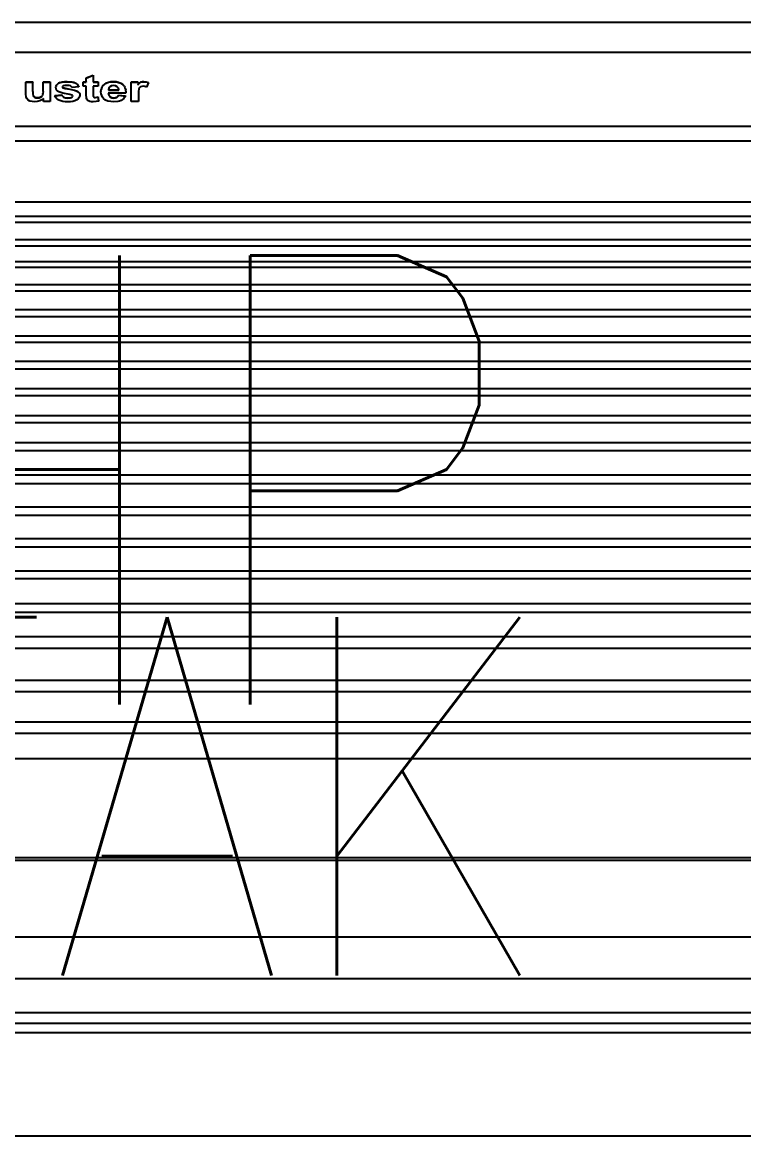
# Model space of a CAD drawing. Header units: inches. Extents: x -86208230 to 200276, y 9267 to 1246656.
# Drawn here: x 123849 to 124554, y 54973 to 56060 of the extents above; entities that cross this region are included whole.
import ezdxf
from ezdxf.enums import TextEntityAlignment as Align

# ---------------------------------------------------------------- set-up
doc = ezdxf.new("R2010")
doc.units = ezdxf.units.IN
doc.header["$MEASUREMENT"] = 0
doc.layers.add('Edges', color=7, linetype='Continuous')
doc.layers.add('partition', color=8, linetype='Continuous')
doc.layers.add('t3', color=8, linetype='Continuous', lineweight=25)
doc.styles.add('LAILA', font='romans.shx', dxfattribs={"width": 0.85})

# ---------------------------------------------------------------- blocks, each defined once
blk = doc.blocks.new('1.0HP AIR CONDITION')
for p, q in [((-1478.9, 93.4), (1478.9, 93.4)), ((1478.9, 52.1), (-1478.9, 52.1))]:
    blk.add_line(p, q)
at = {"layer": 'Edges'}
for p, q in [((-1478.9, 985.9), (1478.9, 985.9)), ((-1478.9, 956.6), (1478.9, 956.6)), ((49.3, 927.8), (56.2, 927.8)), ((49.3, 927.8), (49.3, 927.5)), ((49.3, 927.5), (56.2, 927.5)), ((49.3, 915.6), (49.3, 927.5)), ((56.2, 927.8), (56.2, 927.5)), ((56.2, 918.8), (56.2, 927.5)), ((66.1, 927.8), (73, 927.8)), ((66.1, 927.8), (66.1, 927.5)), ((66.1, 927.5), (73, 927.5)), ((66.1, 919.5), (66.1, 927.5)), ((73, 927.8), (73, 927.5)), ((73, 927.5), (73, 908.6)), ((78.8, 923.6), (79.3, 924.4)), ((80.1, 925.6), (79.3, 924.6)), ((79.3, 924.4), (80.2, 925.4)), ((79.3, 924.6), (79.3, 924.4)), ((80.1, 925.6), (80.5, 925.9)), ((80.1, 925.6), (80.2, 925.4)), ((80.2, 925.4), (81.3, 926.3)), ((80.5, 925.9), (81.3, 926.5)), ((82.8, 927.2), (81.3, 926.5)), ((81.3, 926.3), (82.8, 927)), ((81.3, 926.5), (81.3, 926.3)), ((82.8, 927.2), (84.7, 927.8)), ((82.8, 927), (84.7, 927.5)), ((82.8, 927.2), (82.8, 927)), ((84.7, 927.8), (87, 928.1)), ((84.7, 927.5), (87, 927.8)), ((84.7, 927.8), (84.7, 927.5)), ((85.8, 923.8), (85.2, 923.3)), ((87.4, 924.2), (85.8, 923.8)), ((87, 928.1), (89.6, 928.2)), ((87, 928.1), (87, 927.8)), ((87, 927.8), (89.6, 927.9)), ((89.7, 924.3), (87.4, 924.2)), ((89.6, 928.2), (94.3, 927.9)), ((89.6, 927.9), (94.3, 927.6)), ((91.6, 924.2), (89.7, 924.3)), ((93, 923.8), (91.6, 924.2)), ((94.3, 927.9), (96.1, 927.5)), ((94.3, 927.6), (96.1, 927.2)), ((96.1, 927.5), (97.5, 926.9)), ((96.1, 927.5), (96.1, 927.2)), ((96.1, 927.2), (97.5, 926.7)), ((97.5, 926.9), (97.5, 926.7)), ((97.5, 926.9), (98.7, 926.2)), ((97.5, 926.7), (98.7, 926)), ((98.7, 926.2), (98.7, 926)), ((99.5, 925.6), (98.7, 926.2)), ((98.7, 926), (99.7, 925.1)), ((99.5, 925.6), (99.7, 925.4)), ((99.7, 925.4), (99.7, 925.1)), ((101.1, 923.2), (99.7, 925.4)), ((99.7, 925.1), (101.1, 923.2)), ((105.2, 927.8), (108.3, 927.8)), ((105.2, 927.8), (105.2, 927.5)), ((105.2, 927.5), (108.3, 927.5)), ((105.2, 923.5), (105.2, 927.5)), ((108.3, 931.5), (115.2, 934.4)), ((108.3, 931.3), (115.2, 934.2)), ((108.3, 931.5), (108.3, 931.3)), ((108.3, 927.8), (108.3, 931.3)), ((108.3, 927.8), (108.3, 927.5)), ((115.2, 934.4), (115.2, 934.2)), ((115.2, 934.2), (115.2, 927.8)), ((115.2, 927.8), (119.9, 927.8)), ((115.2, 927.8), (115.2, 927.5)), ((115.2, 927.5), (119.9, 927.5)), ((119.9, 927.8), (119.9, 927.5)), ((119.9, 927.5), (119.9, 923.5)), ((124.1, 923.2), (124.6, 923.8)), ((126.1, 925.5), (124.6, 924.1)), ((124.6, 923.8), (126.1, 925.3)), ((124.6, 924.1), (124.6, 923.8)), ((127.9, 926.7), (126.1, 925.5)), ((126.1, 925.3), (127.9, 926.4)), ((126.1, 925.5), (126.1, 925.3)), ((127.9, 926.7), (129.9, 927.5)), ((127.9, 926.4), (129.9, 927.3)), ((127.9, 926.7), (127.9, 926.4)), ((129.9, 927.5), (132.2, 928)), ((129.9, 927.3), (132.2, 927.8)), ((129.9, 927.5), (129.9, 927.3)), ((133, 923.8), (131.3, 922.9)), ((132.2, 928), (134.6, 928.2)), ((132.2, 928), (132.2, 927.8)), ((132.2, 927.8), (134.6, 927.9)), ((135.1, 924.1), (133, 923.8)), ((134.6, 928.2), (137.4, 928)), ((134.6, 928.2), (134.6, 927.9)), ((134.6, 927.9), (137.4, 927.8)), ((137, 923.8), (135.1, 924.1)), ((138.6, 923), (137, 923.8)), ((137.4, 928), (139.8, 927.5)), ((137.4, 928), (137.4, 927.8)), ((137.4, 927.8), (139.8, 927.2)), ((139.8, 927.5), (139.8, 927.2)), ((139.8, 927.5), (142, 926.6)), ((139.8, 927.2), (142, 926.4)), ((142, 926.6), (142, 926.4)), ((142, 926.6), (143.8, 925.4)), ((142, 926.4), (143.8, 925.1)), ((143.8, 925.4), (143.8, 925.1)), ((145.3, 923.8), (143.8, 925.4)), ((143.8, 925.1), (145.3, 923.6)), ((145.3, 923.8), (145.3, 923.6)), ((152.3, 927.8), (158.7, 927.8)), ((152.3, 927.8), (152.3, 927.5)), ((152.3, 927.5), (158.7, 927.5)), ((152.3, 908.6), (152.3, 927.5)), ((158.7, 927.8), (158.7, 927.5)), ((158.7, 927.5), (158.9, 925.2)), ((158.7, 924.8), (160.3, 926.4)), ((158.7, 925.1), (158.9, 925.2)), ((158.7, 925.1), (158.7, 924.8)), ((160.3, 926.6), (158.9, 925.2)), ((160.3, 926.6), (161.7, 927.6)), ((160.3, 926.4), (161.7, 927.3)), ((160.3, 926.6), (160.3, 926.4)), ((161.7, 927.6), (163.1, 928)), ((161.7, 927.3), (163.1, 927.8)), ((161.7, 927.6), (161.7, 927.3)), ((163.1, 928), (164.6, 928.2)), ((163.1, 928), (163.1, 927.8)), ((163.1, 927.8), (164.6, 927.9)), ((164.6, 928.2), (166.9, 927.9)), ((164.6, 928.2), (164.6, 927.9)), ((164.6, 927.9), (166.9, 927.7)), ((166.9, 927.9), (169.2, 927.2)), ((166.9, 927.9), (166.9, 927.7)), ((166.9, 927.7), (169.2, 927)), ((169.2, 927), (167, 922.6)), ((169.2, 927.2), (169.2, 927)), ((49.6, 913.2), (49.3, 915.6)), ((50.3, 911.4), (49.6, 913.2)), ((56.2, 918.3), (56.2, 918.8)), ((56.2, 918.3), (56.3, 915.9)), ((56.3, 915.9), (56.6, 914.2)), ((56.6, 914.2), (56.6, 913.9)), ((57.1, 913.4), (56.6, 913.9)), ((57.1, 913.4), (58, 912.8)), ((57.1, 913.4), (57.1, 913.1)), ((57.1, 913.1), (58, 912.5)), ((62.2, 912.4), (63.7, 913)), ((63.7, 913), (64.9, 913.7)), ((63.7, 912.7), (64.9, 913.5)), ((63.7, 913), (63.7, 912.7)), ((64.9, 913.7), (65.6, 914.4)), ((64.9, 913.7), (64.9, 913.5)), ((65.9, 916), (65.6, 914.7)), ((65.6, 914.7), (65.6, 914.4)), ((65.9, 916), (66, 916.3)), ((65.9, 916), (66, 916.2)), ((66.1, 918.2), (66, 916.5)), ((66, 916.3), (66, 916.5)), ((66, 916.2), (66, 916.3)), ((66.1, 918.2), (66.1, 919.5)), ((77.7, 914.3), (84.6, 915)), ((77.7, 914), (84.6, 914.8)), ((77.7, 914.3), (77.7, 914)), ((78.3, 912.7), (77.7, 914)), ((78.7, 923), (78.8, 923.3)), ((78.7, 922.6), (78.7, 923)), ((78.7, 922.3), (78.7, 922.6)), ((78.7, 922.3), (78.7, 922.1)), ((78.8, 920.8), (78.7, 922.1)), ((78.8, 923.6), (78.8, 923.3)), ((79.4, 919.7), (78.8, 920.8)), ((80.4, 918.7), (79.4, 919.7)), ((81.7, 917.9), (80.4, 918.7)), ((85.5, 916.7), (81.7, 917.9)), ((84.6, 915), (84.6, 914.8)), ((85.3, 913.7), (84.6, 914.8)), ((85.1, 922.9), (85, 922.8)), ((85, 922.8), (85.2, 922.7)), ((85.2, 923.3), (85.1, 922.9)), ((85.2, 922.7), (85.1, 922.9)), ((85.2, 922.5), (85.2, 922.7)), ((85.2, 922.5), (85.2, 922.3)), ((85.7, 922.1), (85.2, 922.5)), ((85.2, 922.3), (85.7, 921.9)), ((85.3, 913.7), (86.4, 912.8)), ((85.3, 913.7), (85.3, 913.5)), ((85.3, 913.5), (86.4, 912.6)), ((92.3, 915.5), (85.5, 916.7)), ((85.7, 922.1), (85.7, 921.9)), ((85.7, 922.1), (87.8, 921.5)), ((85.7, 921.9), (87.8, 921.3)), ((87.8, 921.5), (92.2, 920.7)), ((87.8, 921.3), (92.2, 920.5)), ((92.2, 920.7), (96.8, 919.7)), ((92.2, 920.5), (96.8, 919.5)), ((94.6, 914.8), (92.3, 915.5)), ((94, 923), (93, 923.8)), ((94.6, 922.1), (94, 923)), ((94.2, 912.8), (94.9, 913.4)), ((94.2, 912.5), (94.9, 913.1)), ((101.1, 922.9), (94.6, 922.1)), ((95, 914.4), (94.6, 914.8)), ((94.9, 913.4), (95.1, 913.9)), ((94.9, 913.4), (94.9, 913.1)), ((95.1, 913.9), (95, 914.4)), ((96.8, 919.7), (99.8, 918.5)), ((96.8, 919.5), (99.8, 918.2)), ((99.8, 918.5), (99.8, 918.2)), ((99.8, 918.5), (100.1, 918.3)), ((99.8, 918.2), (100.8, 917.5)), ((100.1, 918.3), (100.4, 918.1)), ((100.4, 918.1), (100.8, 917.7)), ((100.8, 917.7), (100.8, 917.5)), ((101.1, 917.4), (100.8, 917.5)), ((101.1, 923.2), (101.1, 922.9)), ((101.5, 916.9), (101.1, 917.4)), ((101.8, 913.3), (101.2, 912.1)), ((101.6, 916.6), (101.5, 916.9)), ((101.5, 916.9), (101.5, 916.6)), ((101.5, 916.6), (101.6, 916.6)), ((101.6, 916.6), (101.9, 915.9)), ((102, 914.5), (101.8, 913.3)), ((101.9, 915.9), (102, 914.8)), ((102, 914.8), (102, 914.5)), ((108.3, 923.5), (105.2, 923.5)), ((108.3, 915.3), (108.3, 923.5)), ((108.6, 911.8), (108.3, 915.3)), ((119.9, 923.5), (115.2, 923.5)), ((115.2, 923.5), (115.2, 916.2)), ((115.2, 916), (115.2, 916.2)), ((115.2, 916.2), (115.2, 915.9)), ((115.2, 916), (115.2, 915.9)), ((115.2, 915.9), (115.3, 915.8)), ((115.4, 913.5), (115.3, 915.8)), ((116, 912.8), (115.4, 913.5)), ((115.4, 913.5), (115.4, 913.2)), ((115.4, 913.2), (116, 912.6)), ((117.2, 912.6), (119.9, 913.1)), ((119.9, 913.1), (119.9, 912.8)), ((122.7, 918.6), (122.9, 920.1)), ((122.7, 918.6), (122.7, 918.2)), ((122.7, 917.9), (122.7, 918.2)), ((122.9, 916), (122.7, 917.9)), ((123.6, 922.4), (122.9, 920.4)), ((122.9, 920.4), (122.9, 920.1)), ((122.9, 920.3), (122.9, 920.4)), ((122.9, 920.1), (122.9, 920.3)), ((123.4, 914.3), (122.9, 916)), ((124.2, 912.8), (123.4, 914.3)), ((124.1, 923.2), (123.6, 922.4)), ((147, 916.6), (129.8, 916.6)), ((129.8, 916.6), (130.2, 914.9)), ((130.2, 921.5), (129.9, 919.9)), ((129.9, 919.9), (140.1, 919.9)), ((129.9, 919.9), (129.9, 919.7)), ((129.9, 919.7), (140.2, 919.7)), ((131.3, 922.9), (130.2, 921.5)), ((130.2, 914.9), (130.2, 914.6)), ((131.4, 913.4), (130.2, 914.6)), ((131.4, 913.4), (133.2, 912.5)), ((131.4, 913.4), (131.4, 913.2)), ((131.4, 913.2), (133.2, 912.2)), ((138.1, 912.8), (139.1, 913.7)), ((138.1, 912.6), (139.1, 913.4)), ((139.7, 921.6), (138.6, 923)), ((139.1, 913.7), (139.8, 914.6)), ((139.1, 913.7), (139.1, 913.4)), ((140.1, 919.9), (139.7, 921.6)), ((139.8, 914.9), (146.6, 914)), ((139.8, 914.9), (139.8, 914.6)), ((139.8, 914.6), (146.6, 913.8)), ((140.2, 919.7), (140.1, 919.9)), ((146.6, 913.8), (144.9, 911.4)), ((145.6, 923.2), (145.3, 923.6)), ((145.6, 923.2), (146.1, 922.2)), ((146.3, 921.8), (146.1, 922.2)), ((146.3, 921.6), (146.3, 921.8)), ((146.4, 921.4), (146.3, 921.6)), ((146.4, 921.4), (146.9, 919.6)), ((146.6, 914), (146.6, 913.8)), ((146.9, 919.3), (146.9, 919.6)), ((146.9, 918.7), (146.9, 919.3)), ((146.9, 918.7), (147, 916.9)), ((147, 916.6), (147, 916.9)), ((159.3, 918.4), (159.2, 914.5)), ((159.2, 914.5), (159.2, 908.6)), ((159.8, 920.8), (159.3, 918.4)), ((160.5, 922.1), (159.8, 920.8)), ((161.4, 922.9), (160.5, 922.1)), ((162.5, 923.3), (161.4, 922.9)), ((163.8, 923.5), (162.5, 923.3)), ((165.4, 923.2), (163.8, 923.5)), ((167, 922.6), (165.4, 923.2)), ((51.5, 910), (50.3, 911.4)), ((53.3, 909), (51.5, 910)), ((55.5, 908.4), (53.3, 909)), ((58, 908.2), (55.5, 908.4)), ((58, 912.8), (59.1, 912.4)), ((58, 912.8), (58, 912.5)), ((58, 912.5), (59.1, 912.1)), ((60.5, 908.4), (58, 908.2)), ((59.1, 912.4), (60.5, 912.3)), ((59.1, 912.4), (59.1, 912.1)), ((59.1, 912.1), (60.5, 912)), ((60.5, 912.3), (62.2, 912.4)), ((60.5, 912.3), (60.5, 912)), ((60.5, 912), (62.2, 912.2)), ((62.9, 909.1), (60.5, 908.4)), ((62.2, 912.2), (63.7, 912.7)), ((62.2, 912.4), (62.2, 912.2)), ((65, 910.1), (62.9, 909.1)), ((66.6, 911.5), (65, 910.1)), ((66.6, 908.6), (66.6, 911.5)), ((73, 908.6), (66.6, 908.6)), ((79.2, 911.6), (78.3, 912.7)), ((80.3, 910.6), (79.2, 911.6)), ((81.7, 909.8), (80.3, 910.6)), ((83.4, 909.1), (81.7, 909.8)), ((85.4, 908.6), (83.4, 909.1)), ((87.6, 908.3), (85.4, 908.6)), ((86.4, 912.8), (88, 912.2)), ((86.4, 912.8), (86.4, 912.6)), ((86.4, 912.6), (88, 912)), ((90.2, 908.2), (87.6, 908.3)), ((88, 912.2), (90.2, 912.1)), ((88, 912.2), (88, 912)), ((88, 912), (90.2, 911.8)), ((90.2, 912.1), (92.5, 912.2)), ((90.2, 912.1), (90.2, 911.8)), ((90.2, 911.8), (92.5, 912)), ((92.9, 908.3), (90.2, 908.2)), ((92.5, 912.2), (94.2, 912.8)), ((92.5, 912), (94.2, 912.5)), ((92.5, 912.2), (92.5, 912)), ((95.3, 908.7), (92.9, 908.3)), ((94.2, 912.8), (94.2, 912.5)), ((97.3, 909.2), (95.3, 908.7)), ((99, 910.1), (97.3, 909.2)), ((100.3, 911), (99, 910.1)), ((101.2, 912.1), (100.3, 911)), ((108.9, 910.7), (108.6, 911.8)), ((109.5, 909.8), (108.9, 910.7)), ((110.4, 909.2), (109.5, 909.8)), ((111.7, 908.7), (110.4, 909.2)), ((113.3, 908.3), (111.7, 908.7)), ((115.1, 908.2), (113.3, 908.3)), ((117.9, 908.4), (115.1, 908.2)), ((116, 912.8), (117.2, 912.6)), ((116, 912.8), (116, 912.6)), ((116, 912.6), (117.2, 912.3)), ((117.2, 912.3), (119.9, 912.8)), ((117.2, 912.6), (117.2, 912.3)), ((120.5, 908.9), (117.9, 908.4)), ((120.5, 909.2), (119.9, 912.8)), ((120.5, 909.2), (120.5, 908.9)), ((125.3, 911.4), (124.2, 912.8)), ((127.1, 910), (125.3, 911.4)), ((129.4, 909), (127.1, 910)), ((132.2, 908.4), (129.4, 909)), ((135.3, 908.2), (132.2, 908.4)), ((133.2, 912.5), (135.4, 912.2)), ((133.2, 912.5), (133.2, 912.2)), ((133.2, 912.2), (135.4, 911.9)), ((139.3, 908.6), (135.3, 908.2)), ((135.4, 912.2), (136.9, 912.3)), ((135.4, 912.2), (135.4, 911.9)), ((135.4, 911.9), (136.9, 912.1)), ((136.9, 912.3), (138.1, 912.8)), ((136.9, 912.1), (138.1, 912.6)), ((136.9, 912.3), (136.9, 912.1)), ((138.1, 912.8), (138.1, 912.6)), ((140.9, 909), (139.3, 908.6)), ((142.5, 909.6), (140.9, 909)), ((143.8, 910.4), (142.5, 909.6)), ((144.9, 911.4), (143.8, 910.4)), ((159.2, 908.6), (152.3, 908.6)), ((-1478.9, 884.6), (1478.9, 884.6)), ((1478.9, 870), (-1478.9, 870)), ((1478.9, 810.4), (-1478.9, 810.4)), ((1478.9, 796.2), (-1478.9, 796.2)), ((1478.9, 790.4), (-1478.9, 790.4)), ((1478.9, 773.4), (-1478.9, 773.4)), ((1478.9, 767.4), (-1478.9, 767.4)), ((1478.9, 752), (-1478.9, 752)), ((1478.9, 746.5), (-1478.9, 746.5)), ((1478.9, 729.6), (-1478.9, 729.6)), ((1478.9, 723.4), (-1478.9, 723.4)), ((1478.9, 705.1), (-1478.9, 705.1)), ((1478.9, 698.3), (-1478.9, 698.3)), ((1478.9, 679.6), (-1478.9, 679.6)), ((1478.9, 673.2), (-1478.9, 673.2)), ((1478.9, 654.7), (-1478.9, 654.7)), ((1478.9, 647.3), (-1478.9, 647.3)), ((1478.9, 628.1), (-1478.9, 628.1)), ((1478.9, 621.2), (-1478.9, 621.2)), ((1478.9, 601.8), (-1478.9, 601.8)), ((1478.9, 594.9), (-1478.9, 594.9)), ((1478.9, 575.3), (-1478.9, 575.3)), ((1478.9, 567.5), (-1478.9, 567.5)), ((1478.9, 543.8), (-1478.9, 543.8)), ((1478.9, 535.5), (-1478.9, 535.5)), ((1478.9, 512.6), (-1478.9, 512.6)), ((1478.9, 504.5), (-1478.9, 504.5)), ((1478.9, 481.8), (-1478.9, 481.8)), ((1478.9, 473.7), (-1478.9, 473.7)), ((1478.9, 450.2), (-1478.9, 450.2)), ((1478.9, 442.8), (-1478.9, 442.8)), ((1478.9, 418.2), (-1478.9, 418.2)), ((1478.9, 409.7), (-1478.9, 409.7)), ((1478.9, 386), (-1478.9, 386)), ((1478.9, 374.8), (-1478.9, 374.8)), ((1478.9, 343.5), (-1478.9, 343.5)), ((1478.9, 332.5), (-1478.9, 332.5)), ((1478.9, 302.6), (-1478.9, 302.6)), ((1478.9, 291.6), (-1478.9, 291.6)), ((1478.9, 267.1), (-1478.9, 267.1)), ((1478.9, 170.5), (-1478.9, 170.5)), ((1478.9, 167.8), (-1478.9, 167.8)), ((1260.5, 19.1), (-1277.4, 19.1)), ((-1478.9, 0), (1478.9, 0))]:
    blk.add_line(p, q, dxfattribs=at)
at = {"insert": (-466, 758.2), "char_height": 438.25, "width": 4290.862, "attachment_point": 1, "style": 'LAILA'}
blk.add_mtext('1HP', dxfattribs=at)

msp = doc.modelspace()

# ---------------------------------------------------------------- linework, layer by layer
at = {"layer": 'partition'}
for p, q in [((121953.7, 55083.1), (125953.7, 55083.1)), ((121953.7, 54973.1), (125953.7, 54973.1))]:
    msp.add_line(p, q, dxfattribs=at)

# ---------------------------------------------------------------- block references
msp.add_blockref('1.0HP AIR CONDITION', (123803.5, 55074))

# ---------------------------------------------------------------- texts
at = {"layer": 't3', "style": 'LAILA', "width": 0.85}
msp.add_text('CETAK', height=350, dxfattribs=at).set_placement((123162, 55479.4), align=Align.TOP_LEFT)

doc.saveas('drawing.dxf')
